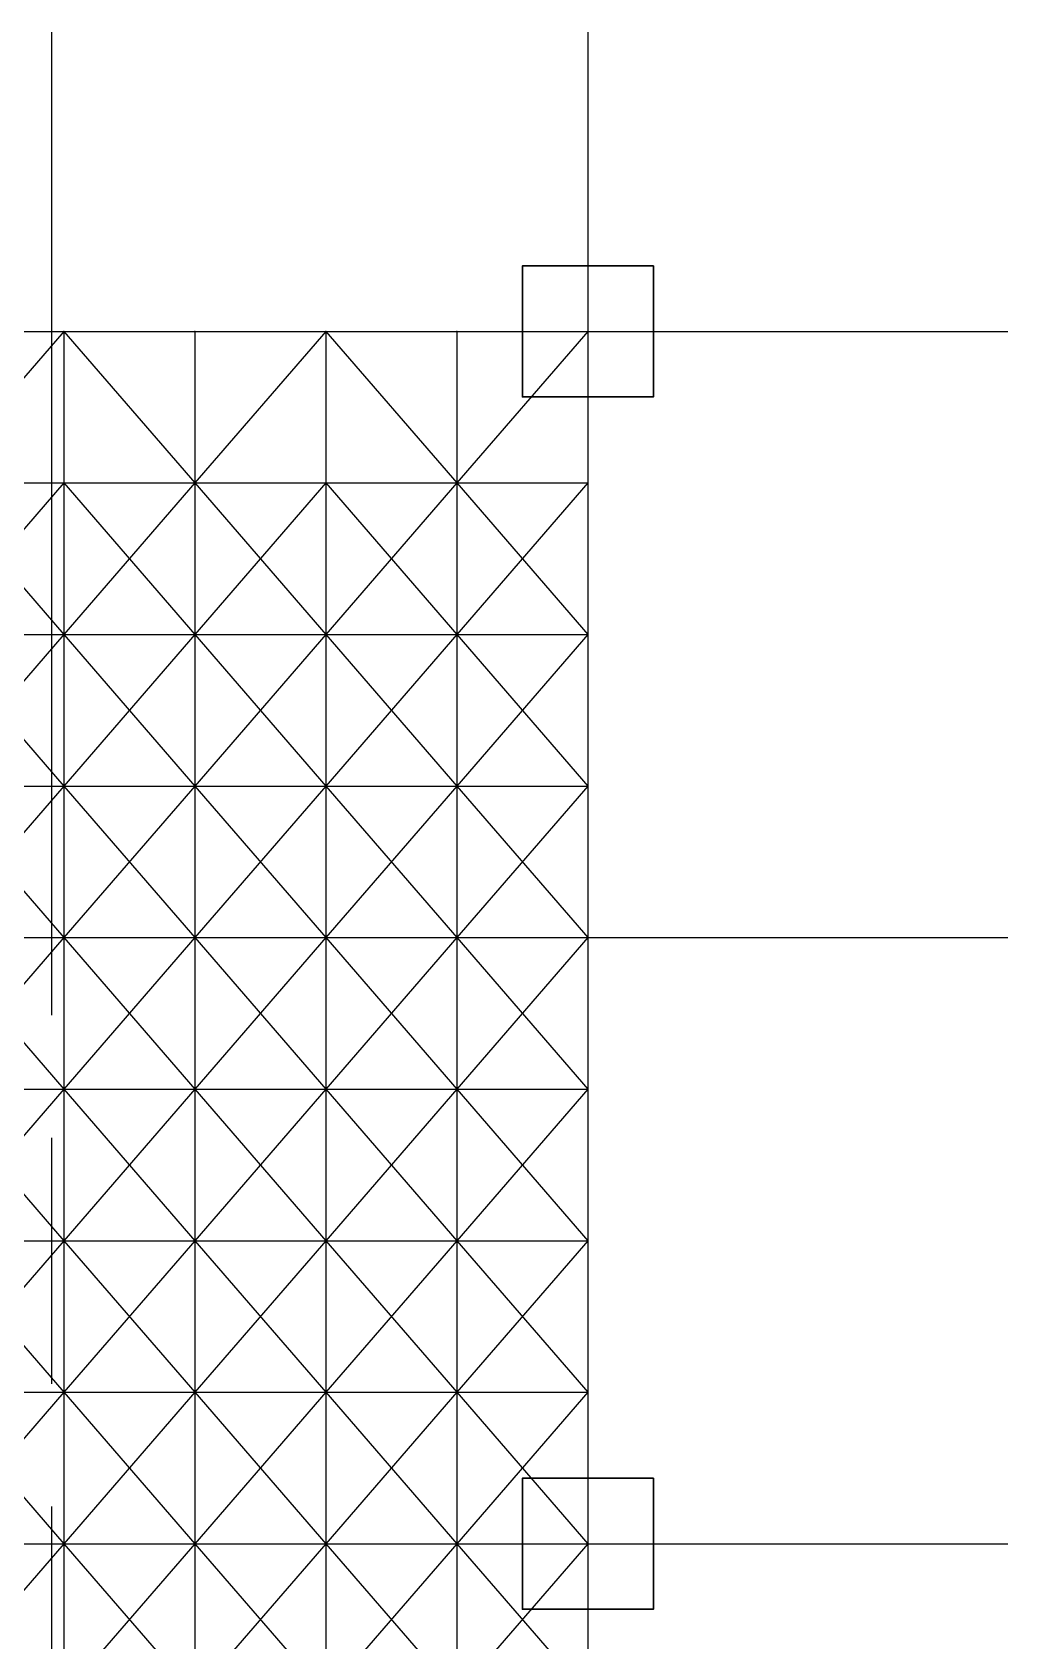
# Model space of a CAD drawing. Header units: millimetres. Extents: x -7.6 to 39, y -2.6 to 21.4.
# Drawn here: x 33.01 to 38.96, y 6.81 to 16.63 of the extents above; entities that cross this region are included whole.
import ezdxf

# ---------------------------------------------------------------- set-up
doc = ezdxf.new("R2010")
doc.units = ezdxf.units.MM
doc.linetypes.add('AM_ISO08W050x2', pattern=[9, 6, -0.75, 1.5, -0.75])
doc.layers.add('01_01_parede exterior', color=5, linetype='Continuous', lineweight=30)
for name, color, linetype in [('01_09_eixos', 124, 'AM_ISO08W050x2'), ('Bars', 7, 'Continuous'), ('Fixed Nodes', 7, 'Continuous'), ('Nodes', 7, 'Continuous')]:
    doc.layers.add(name, color=color, linetype=linetype)

msp = doc.modelspace()

# ---------------------------------------------------------------- linework, layer by layer
at = {"layer": '01_01_parede exterior'}
for points in [[(36.8, 15.2), (36, 15.2), (36, 14.4), (36.8, 14.4)], [(36.8, 7.8), (36, 7.8), (36, 7), (36.8, 7)]]:
    msp.add_lwpolyline(points, close=True, dxfattribs=at)
at = {"layer": '01_09_eixos'}
for p, q in [((33.125, 16.6268), (33.125, -2.1613)), ((36.4, 16.6268), (36.4, -2.1613)), ((-1.3982, 14.8), (38.9641, 14.8)), ((-1.3982, 7.4), (38.9641, 7.4))]:
    msp.add_line(p, q, dxfattribs=at)
msp.add_lwpolyline([(-1.3982, 11.1), (38.9641, 11.1)], dxfattribs=at)
at = {"layer": 'Bars'}
for points in [[(32.4, 14.8, 0), (33.2, 14.8, 0)], [(33.2, 14.8, 0), (32.4, 13.875, 0)], [(33.2, 14.8, 0), (32.4, 13.875, -0.8)], [(33.2, 14.8, 0), (33.2, 13.875, 0)], [(33.2, 14.8, 0), (34, 14.8, 0)], [(33.2, 14.8, 0), (33.2, 13.875, -0.8)], [(33.2, 14.8, 0), (34, 13.875, 0)], [(33.2, 14.8, 0), (34, 13.875, -0.8)], [(34, 14.8, 0), (34, 13.875, 0)], [(34, 14.8, 0), (34.8, 14.8, 0)], [(34, 14.8, 0), (34, 13.875, -0.8)], [(34.8, 14.8, 0), (34, 13.875, 0)], [(34.8, 14.8, 0), (34, 13.875, -0.8)], [(34.8, 14.8, 0), (34.8, 13.875, 0)], [(34.8, 14.8, 0), (35.6, 14.8, 0)], [(34.8, 14.8, 0), (34.8, 13.875, -0.8)], [(34.8, 14.8, 0), (35.6, 13.875, 0)], [(34.8, 14.8, 0), (35.6, 13.875, -0.8)], [(35.6, 14.8, 0), (35.6, 13.875, 0)], [(35.6, 14.8, 0), (36.4, 14.8, 0)], [(35.6, 14.8, 0), (35.6, 13.875, -0.8)], [(36.4, 14.8, 0), (35.6, 13.875, 0)], [(36.4, 14.8, 0), (35.6, 13.875, -0.8)], [(36.4, 14.8, 0), (36.4, 13.875, 0)], [(36.4, 14.8, 0), (36.4, 13.875, -0.8)], [(32.4, 13.875, 0), (33.2, 13.875, 0)], [(32.4, 13.875, -0.8), (33.2, 13.875, -0.8)], [(32.4, 13.875, -0.8), (33.2, 13.875, 0)], [(32.4, 13.875, 0), (33.2, 12.95, 0)], [(33.2, 13.875, -0.8), (32.4, 12.95, -0.8)], [(32.4, 13.875, -0.8), (33.2, 12.95, 0)], [(33.2, 13.875, 0), (33.2, 13.875, -0.8)], [(33.2, 13.875, 0), (33.2, 12.95, 0)], [(33.2, 13.875, -0.8), (33.2, 12.95, -0.8)], [(33.2, 13.875, 0), (34, 13.875, 0)], [(33.2, 13.875, -0.8), (34, 13.875, -0.8)], [(33.2, 13.875, 0), (34, 13.875, -0.8)], [(33.2, 13.875, -0.8), (33.2, 12.95, 0)], [(34, 13.875, 0), (33.2, 12.95, 0)], [(33.2, 13.875, -0.8), (34, 12.95, -0.8)], [(34, 13.875, -0.8), (33.2, 12.95, 0)], [(34, 13.875, 0), (34, 13.875, -0.8)], [(34, 13.875, 0), (34, 12.95, 0)], [(34, 13.875, -0.8), (34, 12.95, -0.8)], [(34, 13.875, 0), (34.8, 13.875, 0)], [(34, 13.875, -0.8), (34.8, 13.875, -0.8)], [(34, 13.875, -0.8), (34.8, 13.875, 0)], [(34, 13.875, -0.8), (34, 12.95, 0)], [(34, 13.875, 0), (34.8, 12.95, 0)], [(34.8, 13.875, -0.8), (34, 12.95, -0.8)], [(34, 13.875, -0.8), (34.8, 12.95, 0)], [(34.8, 13.875, 0), (34.8, 13.875, -0.8)], [(34.8, 13.875, 0), (34.8, 12.95, 0)], [(34.8, 13.875, -0.8), (34.8, 12.95, -0.8)], [(34.8, 13.875, 0), (35.6, 13.875, 0)], [(34.8, 13.875, -0.8), (35.6, 13.875, -0.8)], [(34.8, 13.875, 0), (35.6, 13.875, -0.8)], [(34.8, 13.875, -0.8), (34.8, 12.95, 0)], [(35.6, 13.875, 0), (34.8, 12.95, 0)], [(34.8, 13.875, -0.8), (35.6, 12.95, -0.8)], [(35.6, 13.875, -0.8), (34.8, 12.95, 0)], [(35.6, 13.875, 0), (35.6, 13.875, -0.8)], [(35.6, 13.875, 0), (35.6, 12.95, 0)], [(35.6, 13.875, -0.8), (35.6, 12.95, -0.8)], [(35.6, 13.875, 0), (36.4, 13.875, 0)], [(35.6, 13.875, -0.8), (36.4, 13.875, -0.8)], [(35.6, 13.875, -0.8), (36.4, 13.875, 0)], [(35.6, 13.875, -0.8), (35.6, 12.95, 0)], [(35.6, 13.875, 0), (36.4, 12.95, 0)], [(36.4, 13.875, -0.8), (35.6, 12.95, -0.8)], [(35.6, 13.875, -0.8), (36.4, 12.95, 0)], [(36.4, 13.875, 0), (36.4, 13.875, -0.8)], [(36.4, 13.875, 0), (36.4, 12.95, 0)], [(36.4, 13.875, -0.8), (36.4, 12.95, -0.8)], [(36.4, 13.875, -0.8), (36.4, 12.95, 0)], [(32.4, 12.95, 0), (33.2, 12.95, 0)], [(32.4, 12.95, -0.8), (33.2, 12.95, -0.8)], [(32.4, 12.95, -0.8), (33.2, 12.95, 0)], [(33.2, 12.95, 0), (32.4, 12.025, 0)], [(32.4, 12.95, -0.8), (33.2, 12.025, -0.8)], [(33.2, 12.95, 0), (32.4, 12.025, -0.8)], [(33.2, 12.95, 0), (33.2, 12.95, -0.8)], [(33.2, 12.95, 0), (33.2, 12.025, 0)], [(33.2, 12.95, -0.8), (33.2, 12.025, -0.8)], [(33.2, 12.95, 0), (34, 12.95, 0)], [(33.2, 12.95, -0.8), (34, 12.95, -0.8)], [(33.2, 12.95, 0), (34, 12.95, -0.8)], [(33.2, 12.95, 0), (33.2, 12.025, -0.8)], [(33.2, 12.95, 0), (34, 12.025, 0)], [(34, 12.95, -0.8), (33.2, 12.025, -0.8)], [(33.2, 12.95, 0), (34, 12.025, -0.8)], [(34, 12.95, 0), (34, 12.95, -0.8)], [(34, 12.95, 0), (34, 12.025, 0)], [(34, 12.95, -0.8), (34, 12.025, -0.8)], [(34, 12.95, 0), (34.8, 12.95, 0)], [(34, 12.95, -0.8), (34.8, 12.95, -0.8)], [(34, 12.95, -0.8), (34.8, 12.95, 0)], [(34, 12.95, 0), (34, 12.025, -0.8)], [(34.8, 12.95, 0), (34, 12.025, 0)], [(34, 12.95, -0.8), (34.8, 12.025, -0.8)], [(34.8, 12.95, 0), (34, 12.025, -0.8)], [(34.8, 12.95, 0), (34.8, 12.95, -0.8)], [(34.8, 12.95, 0), (34.8, 12.025, 0)], [(34.8, 12.95, -0.8), (34.8, 12.025, -0.8)], [(34.8, 12.95, 0), (35.6, 12.95, 0)], [(34.8, 12.95, -0.8), (35.6, 12.95, -0.8)], [(34.8, 12.95, 0), (35.6, 12.95, -0.8)], [(34.8, 12.95, 0), (34.8, 12.025, -0.8)], [(34.8, 12.95, 0), (35.6, 12.025, 0)], [(35.6, 12.95, -0.8), (34.8, 12.025, -0.8)], [(34.8, 12.95, 0), (35.6, 12.025, -0.8)], [(35.6, 12.95, 0), (35.6, 12.95, -0.8)], [(35.6, 12.95, 0), (35.6, 12.025, 0)], [(35.6, 12.95, -0.8), (35.6, 12.025, -0.8)], [(35.6, 12.95, 0), (36.4, 12.95, 0)], [(35.6, 12.95, -0.8), (36.4, 12.95, -0.8)], [(35.6, 12.95, -0.8), (36.4, 12.95, 0)], [(35.6, 12.95, 0), (35.6, 12.025, -0.8)], [(36.4, 12.95, 0), (35.6, 12.025, 0)], [(35.6, 12.95, -0.8), (36.4, 12.025, -0.8)], [(36.4, 12.95, 0), (35.6, 12.025, -0.8)], [(36.4, 12.95, 0), (36.4, 12.95, -0.8)], [(36.4, 12.95, 0), (36.4, 12.025, 0)], [(36.4, 12.95, -0.8), (36.4, 12.025, -0.8)], [(36.4, 12.95, 0), (36.4, 12.025, -0.8)], [(32.4, 12.025, 0), (33.2, 12.025, 0)], [(32.4, 12.025, -0.8), (33.2, 12.025, -0.8)], [(32.4, 12.025, -0.8), (33.2, 12.025, 0)], [(32.4, 12.025, 0), (33.2, 11.1, 0)], [(33.2, 12.025, -0.8), (32.4, 11.1, -0.8)], [(32.4, 12.025, -0.8), (33.2, 11.1, 0)], [(33.2, 12.025, 0), (33.2, 12.025, -0.8)], [(33.2, 12.025, 0), (33.2, 11.1, 0)], [(33.2, 12.025, -0.8), (33.2, 11.1, -0.8)], [(33.2, 12.025, 0), (34, 12.025, 0)], [(33.2, 12.025, -0.8), (34, 12.025, -0.8)], [(33.2, 12.025, 0), (34, 12.025, -0.8)], [(33.2, 12.025, -0.8), (33.2, 11.1, 0)], [(34, 12.025, 0), (33.2, 11.1, 0)], [(33.2, 12.025, -0.8), (34, 11.1, -0.8)], [(34, 12.025, -0.8), (33.2, 11.1, 0)], [(34, 12.025, 0), (34, 12.025, -0.8)], [(34, 12.025, 0), (34, 11.1, 0)], [(34, 12.025, -0.8), (34, 11.1, -0.8)], [(34, 12.025, 0), (34.8, 12.025, 0)], [(34, 12.025, -0.8), (34.8, 12.025, -0.8)], [(34, 12.025, -0.8), (34.8, 12.025, 0)], [(34, 12.025, -0.8), (34, 11.1, 0)], [(34, 12.025, 0), (34.8, 11.1, 0)], [(34.8, 12.025, -0.8), (34, 11.1, -0.8)], [(34, 12.025, -0.8), (34.8, 11.1, 0)], [(34.8, 12.025, 0), (34.8, 12.025, -0.8)], [(34.8, 12.025, 0), (34.8, 11.1, 0)], [(34.8, 12.025, -0.8), (34.8, 11.1, -0.8)], [(34.8, 12.025, 0), (35.6, 12.025, 0)], [(34.8, 12.025, -0.8), (35.6, 12.025, -0.8)], [(34.8, 12.025, 0), (35.6, 12.025, -0.8)], [(34.8, 12.025, -0.8), (34.8, 11.1, 0)], [(35.6, 12.025, 0), (34.8, 11.1, 0)], [(34.8, 12.025, -0.8), (35.6, 11.1, -0.8)], [(35.6, 12.025, -0.8), (34.8, 11.1, 0)], [(35.6, 12.025, 0), (35.6, 12.025, -0.8)], [(35.6, 12.025, 0), (35.6, 11.1, 0)], [(35.6, 12.025, -0.8), (35.6, 11.1, -0.8)], [(35.6, 12.025, 0), (36.4, 12.025, 0)], [(35.6, 12.025, -0.8), (36.4, 12.025, -0.8)], [(35.6, 12.025, -0.8), (36.4, 12.025, 0)], [(35.6, 12.025, -0.8), (35.6, 11.1, 0)], [(35.6, 12.025, 0), (36.4, 11.1, 0)], [(36.4, 12.025, -0.8), (35.6, 11.1, -0.8)], [(35.6, 12.025, -0.8), (36.4, 11.1, 0)], [(36.4, 12.025, 0), (36.4, 12.025, -0.8)], [(36.4, 12.025, 0), (36.4, 11.1, 0)], [(36.4, 12.025, -0.8), (36.4, 11.1, -0.8)], [(36.4, 12.025, -0.8), (36.4, 11.1, 0)], [(32.4, 11.1, 0), (33.2, 11.1, 0)], [(32.4, 11.1, -0.8), (33.2, 11.1, -0.8)], [(32.4, 11.1, -0.8), (33.2, 11.1, 0)], [(33.2, 11.1, 0), (32.4, 10.175, 0)], [(32.4, 11.1, -0.8), (33.2, 10.175, -0.8)], [(33.2, 11.1, 0), (32.4, 10.175, -0.8)], [(33.2, 11.1, 0), (33.2, 11.1, -0.8)], [(33.2, 11.1, 0), (33.2, 10.175, 0)], [(33.2, 11.1, -0.8), (33.2, 10.175, -0.8)], [(33.2, 11.1, 0), (34, 11.1, 0)], [(33.2, 11.1, -0.8), (34, 11.1, -0.8)], [(33.2, 11.1, 0), (34, 11.1, -0.8)], [(33.2, 11.1, 0), (33.2, 10.175, -0.8)], [(33.2, 11.1, 0), (34, 10.175, 0)], [(34, 11.1, -0.8), (33.2, 10.175, -0.8)], [(33.2, 11.1, 0), (34, 10.175, -0.8)], [(34, 11.1, 0), (34, 11.1, -0.8)], [(34, 11.1, 0), (34, 10.175, 0)], [(34, 11.1, -0.8), (34, 10.175, -0.8)], [(34, 11.1, 0), (34.8, 11.1, 0)], [(34, 11.1, -0.8), (34.8, 11.1, -0.8)], [(34, 11.1, -0.8), (34.8, 11.1, 0)], [(34, 11.1, 0), (34, 10.175, -0.8)], [(34.8, 11.1, 0), (34, 10.175, 0)], [(34, 11.1, -0.8), (34.8, 10.175, -0.8)], [(34.8, 11.1, 0), (34, 10.175, -0.8)], [(34.8, 11.1, 0), (34.8, 11.1, -0.8)], [(34.8, 11.1, 0), (34.8, 10.175, 0)], [(34.8, 11.1, -0.8), (34.8, 10.175, -0.8)], [(34.8, 11.1, 0), (35.6, 11.1, 0)], [(34.8, 11.1, -0.8), (35.6, 11.1, -0.8)], [(34.8, 11.1, 0), (35.6, 11.1, -0.8)], [(34.8, 11.1, 0), (34.8, 10.175, -0.8)], [(34.8, 11.1, 0), (35.6, 10.175, 0)], [(35.6, 11.1, -0.8), (34.8, 10.175, -0.8)], [(34.8, 11.1, 0), (35.6, 10.175, -0.8)], [(35.6, 11.1, 0), (35.6, 11.1, -0.8)], [(35.6, 11.1, 0), (35.6, 10.175, 0)], [(35.6, 11.1, -0.8), (35.6, 10.175, -0.8)], [(35.6, 11.1, 0), (36.4, 11.1, 0)], [(35.6, 11.1, -0.8), (36.4, 11.1, -0.8)], [(35.6, 11.1, -0.8), (36.4, 11.1, 0)], [(35.6, 11.1, 0), (35.6, 10.175, -0.8)], [(36.4, 11.1, 0), (35.6, 10.175, 0)], [(35.6, 11.1, -0.8), (36.4, 10.175, -0.8)], [(36.4, 11.1, 0), (35.6, 10.175, -0.8)], [(36.4, 11.1, 0), (36.4, 11.1, -0.8)], [(36.4, 11.1, 0), (36.4, 10.175, 0)], [(36.4, 11.1, -0.8), (36.4, 10.175, -0.8)], [(36.4, 11.1, 0), (36.4, 10.175, -0.8)], [(32.4, 10.175, 0), (33.2, 10.175, 0)], [(32.4, 10.175, -0.8), (33.2, 10.175, -0.8)], [(32.4, 10.175, -0.8), (33.2, 10.175, 0)], [(32.4, 10.175, 0), (33.2, 9.25, 0)], [(33.2, 10.175, -0.8), (32.4, 9.25, -0.8)], [(32.4, 10.175, -0.8), (33.2, 9.25, 0)], [(33.2, 10.175, 0), (33.2, 10.175, -0.8)], [(33.2, 10.175, 0), (33.2, 9.25, 0)], [(33.2, 10.175, -0.8), (33.2, 9.25, -0.8)], [(33.2, 10.175, 0), (34, 10.175, 0)], [(33.2, 10.175, -0.8), (34, 10.175, -0.8)], [(33.2, 10.175, 0), (34, 10.175, -0.8)], [(33.2, 10.175, -0.8), (33.2, 9.25, 0)], [(34, 10.175, 0), (33.2, 9.25, 0)], [(33.2, 10.175, -0.8), (34, 9.25, -0.8)], [(34, 10.175, -0.8), (33.2, 9.25, 0)], [(34, 10.175, 0), (34, 10.175, -0.8)], [(34, 10.175, 0), (34, 9.25, 0)], [(34, 10.175, -0.8), (34, 9.25, -0.8)], [(34, 10.175, 0), (34.8, 10.175, 0)], [(34, 10.175, -0.8), (34.8, 10.175, -0.8)], [(34, 10.175, -0.8), (34.8, 10.175, 0)], [(34, 10.175, -0.8), (34, 9.25, 0)], [(34, 10.175, 0), (34.8, 9.25, 0)], [(34.8, 10.175, -0.8), (34, 9.25, -0.8)], [(34, 10.175, -0.8), (34.8, 9.25, 0)], [(34.8, 10.175, 0), (34.8, 10.175, -0.8)], [(34.8, 10.175, 0), (34.8, 9.25, 0)], [(34.8, 10.175, -0.8), (34.8, 9.25, -0.8)], [(34.8, 10.175, 0), (35.6, 10.175, 0)], [(34.8, 10.175, -0.8), (35.6, 10.175, -0.8)], [(34.8, 10.175, 0), (35.6, 10.175, -0.8)], [(34.8, 10.175, -0.8), (34.8, 9.25, 0)], [(35.6, 10.175, 0), (34.8, 9.25, 0)], [(34.8, 10.175, -0.8), (35.6, 9.25, -0.8)], [(35.6, 10.175, -0.8), (34.8, 9.25, 0)], [(35.6, 10.175, 0), (35.6, 10.175, -0.8)], [(35.6, 10.175, 0), (35.6, 9.25, 0)], [(35.6, 10.175, -0.8), (35.6, 9.25, -0.8)], [(35.6, 10.175, 0), (36.4, 10.175, 0)], [(35.6, 10.175, -0.8), (36.4, 10.175, -0.8)], [(35.6, 10.175, -0.8), (36.4, 10.175, 0)], [(35.6, 10.175, -0.8), (35.6, 9.25, 0)], [(35.6, 10.175, 0), (36.4, 9.25, 0)], [(36.4, 10.175, -0.8), (35.6, 9.25, -0.8)], [(35.6, 10.175, -0.8), (36.4, 9.25, 0)], [(36.4, 10.175, 0), (36.4, 10.175, -0.8)], [(36.4, 10.175, 0), (36.4, 9.25, 0)], [(36.4, 10.175, -0.8), (36.4, 9.25, -0.8)], [(36.4, 10.175, -0.8), (36.4, 9.25, 0)], [(32.4, 9.25, 0), (33.2, 9.25, 0)], [(32.4, 9.25, -0.8), (33.2, 9.25, -0.8)], [(32.4, 9.25, -0.8), (33.2, 9.25, 0)], [(33.2, 9.25, 0), (32.4, 8.325, 0)], [(32.4, 9.25, -0.8), (33.2, 8.325, -0.8)], [(33.2, 9.25, 0), (32.4, 8.325, -0.8)], [(33.2, 9.25, 0), (33.2, 9.25, -0.8)], [(33.2, 9.25, 0), (33.2, 8.325, 0)], [(33.2, 9.25, -0.8), (33.2, 8.325, -0.8)], [(33.2, 9.25, 0), (34, 9.25, 0)], [(33.2, 9.25, -0.8), (34, 9.25, -0.8)], [(33.2, 9.25, 0), (34, 9.25, -0.8)], [(33.2, 9.25, 0), (33.2, 8.325, -0.8)], [(33.2, 9.25, 0), (34, 8.325, 0)], [(34, 9.25, -0.8), (33.2, 8.325, -0.8)], [(33.2, 9.25, 0), (34, 8.325, -0.8)], [(34, 9.25, 0), (34, 9.25, -0.8)], [(34, 9.25, 0), (34, 8.325, 0)], [(34, 9.25, -0.8), (34, 8.325, -0.8)], [(34, 9.25, 0), (34.8, 9.25, 0)], [(34, 9.25, -0.8), (34.8, 9.25, -0.8)], [(34, 9.25, -0.8), (34.8, 9.25, 0)], [(34, 9.25, 0), (34, 8.325, -0.8)], [(34.8, 9.25, 0), (34, 8.325, 0)], [(34, 9.25, -0.8), (34.8, 8.325, -0.8)], [(34.8, 9.25, 0), (34, 8.325, -0.8)], [(34.8, 9.25, 0), (34.8, 9.25, -0.8)], [(34.8, 9.25, 0), (34.8, 8.325, 0)], [(34.8, 9.25, -0.8), (34.8, 8.325, -0.8)], [(34.8, 9.25, 0), (35.6, 9.25, 0)], [(34.8, 9.25, -0.8), (35.6, 9.25, -0.8)], [(34.8, 9.25, 0), (35.6, 9.25, -0.8)], [(34.8, 9.25, 0), (34.8, 8.325, -0.8)], [(34.8, 9.25, 0), (35.6, 8.325, 0)], [(35.6, 9.25, -0.8), (34.8, 8.325, -0.8)], [(34.8, 9.25, 0), (35.6, 8.325, -0.8)], [(35.6, 9.25, 0), (35.6, 9.25, -0.8)], [(35.6, 9.25, 0), (35.6, 8.325, 0)], [(35.6, 9.25, -0.8), (35.6, 8.325, -0.8)], [(35.6, 9.25, 0), (36.4, 9.25, 0)], [(35.6, 9.25, -0.8), (36.4, 9.25, -0.8)], [(35.6, 9.25, -0.8), (36.4, 9.25, 0)], [(35.6, 9.25, 0), (35.6, 8.325, -0.8)], [(36.4, 9.25, 0), (35.6, 8.325, 0)], [(35.6, 9.25, -0.8), (36.4, 8.325, -0.8)], [(36.4, 9.25, 0), (35.6, 8.325, -0.8)], [(36.4, 9.25, 0), (36.4, 9.25, -0.8)], [(36.4, 9.25, 0), (36.4, 8.325, 0)], [(36.4, 9.25, -0.8), (36.4, 8.325, -0.8)], [(36.4, 9.25, 0), (36.4, 8.325, -0.8)], [(32.4, 8.325, 0), (33.2, 8.325, 0)], [(32.4, 8.325, -0.8), (33.2, 8.325, -0.8)], [(32.4, 8.325, -0.8), (33.2, 8.325, 0)], [(32.4, 8.325, 0), (33.2, 7.4, 0)], [(33.2, 8.325, -0.8), (32.4, 7.4, -0.8)], [(32.4, 8.325, -0.8), (33.2, 7.4, 0)], [(33.2, 8.325, 0), (33.2, 8.325, -0.8)], [(33.2, 8.325, 0), (33.2, 7.4, 0)], [(33.2, 8.325, -0.8), (33.2, 7.4, -0.8)], [(33.2, 8.325, 0), (34, 8.325, 0)], [(33.2, 8.325, -0.8), (34, 8.325, -0.8)], [(33.2, 8.325, 0), (34, 8.325, -0.8)], [(33.2, 8.325, -0.8), (33.2, 7.4, 0)], [(34, 8.325, 0), (33.2, 7.4, 0)], [(33.2, 8.325, -0.8), (34, 7.4, -0.8)], [(34, 8.325, -0.8), (33.2, 7.4, 0)], [(34, 8.325, 0), (34, 8.325, -0.8)], [(34, 8.325, 0), (34, 7.4, 0)], [(34, 8.325, -0.8), (34, 7.4, -0.8)], [(34, 8.325, 0), (34.8, 8.325, 0)], [(34, 8.325, -0.8), (34.8, 8.325, -0.8)], [(34, 8.325, -0.8), (34.8, 8.325, 0)], [(34, 8.325, -0.8), (34, 7.4, 0)], [(34, 8.325, 0), (34.8, 7.4, 0)], [(34.8, 8.325, -0.8), (34, 7.4, -0.8)], [(34, 8.325, -0.8), (34.8, 7.4, 0)], [(34.8, 8.325, 0), (34.8, 8.325, -0.8)], [(34.8, 8.325, 0), (34.8, 7.4, 0)], [(34.8, 8.325, -0.8), (34.8, 7.4, -0.8)], [(34.8, 8.325, 0), (35.6, 8.325, 0)], [(34.8, 8.325, -0.8), (35.6, 8.325, -0.8)], [(34.8, 8.325, 0), (35.6, 8.325, -0.8)], [(34.8, 8.325, -0.8), (34.8, 7.4, 0)], [(35.6, 8.325, 0), (34.8, 7.4, 0)], [(34.8, 8.325, -0.8), (35.6, 7.4, -0.8)], [(35.6, 8.325, -0.8), (34.8, 7.4, 0)], [(35.6, 8.325, 0), (35.6, 8.325, -0.8)], [(35.6, 8.325, 0), (35.6, 7.4, 0)], [(35.6, 8.325, -0.8), (35.6, 7.4, -0.8)], [(35.6, 8.325, 0), (36.4, 8.325, 0)], [(35.6, 8.325, -0.8), (36.4, 8.325, -0.8)], [(35.6, 8.325, -0.8), (36.4, 8.325, 0)], [(35.6, 8.325, -0.8), (35.6, 7.4, 0)], [(35.6, 8.325, 0), (36.4, 7.4, 0)], [(36.4, 8.325, -0.8), (35.6, 7.4, -0.8)], [(35.6, 8.325, -0.8), (36.4, 7.4, 0)], [(36.4, 8.325, 0), (36.4, 8.325, -0.8)], [(36.4, 8.325, 0), (36.4, 7.4, 0)], [(36.4, 8.325, -0.8), (36.4, 7.4, -0.8)], [(36.4, 8.325, -0.8), (36.4, 7.4, 0)], [(32.4, 7.4, 0), (33.2, 7.4, 0)], [(32.4, 7.4, -0.8), (33.2, 7.4, -0.8)], [(32.4, 7.4, -0.8), (33.2, 7.4, 0)], [(33.2, 7.4, 0), (32.4, 6.475, 0)], [(33.2, 7.4, 0), (32.4, 6.475, -0.8)], [(33.2, 7.4, 0), (33.2, 7.4, -0.8)], [(33.2, 7.4, 0), (33.2, 6.475, 0)], [(33.2, 7.4, -0.8), (33.2, 6.475, -0.8)], [(33.2, 7.4, 0), (34, 7.4, 0)], [(33.2, 7.4, -0.8), (34, 7.4, -0.8)], [(33.2, 7.4, 0), (34, 7.4, -0.8)], [(33.2, 7.4, 0), (33.2, 6.475, -0.8)], [(33.2, 7.4, 0), (34, 6.475, 0)], [(34, 7.4, -0.8), (33.2, 6.475, -0.8)], [(33.2, 7.4, 0), (34, 6.475, -0.8)], [(34, 7.4, 0), (34, 7.4, -0.8)], [(34, 7.4, 0), (34, 6.475, 0)], [(34, 7.4, -0.8), (34, 6.475, -0.8)], [(34, 7.4, 0), (34.8, 7.4, 0)], [(34, 7.4, -0.8), (34.8, 7.4, -0.8)], [(34, 7.4, -0.8), (34.8, 7.4, 0)], [(34, 7.4, 0), (34, 6.475, -0.8)], [(34.8, 7.4, 0), (34, 6.475, 0)], [(34, 7.4, -0.8), (34.8, 6.475, -0.8)], [(34.8, 7.4, 0), (34, 6.475, -0.8)], [(34.8, 7.4, 0), (34.8, 7.4, -0.8)], [(34.8, 7.4, 0), (34.8, 6.475, 0)], [(34.8, 7.4, -0.8), (34.8, 6.475, -0.8)], [(34.8, 7.4, 0), (35.6, 7.4, 0)], [(34.8, 7.4, -0.8), (35.6, 7.4, -0.8)], [(34.8, 7.4, 0), (35.6, 7.4, -0.8)], [(34.8, 7.4, 0), (34.8, 6.475, -0.8)], [(34.8, 7.4, 0), (35.6, 6.475, 0)], [(35.6, 7.4, -0.8), (34.8, 6.475, -0.8)], [(34.8, 7.4, 0), (35.6, 6.475, -0.8)], [(35.6, 7.4, 0), (35.6, 7.4, -0.8)], [(35.6, 7.4, 0), (35.6, 6.475, 0)], [(35.6, 7.4, -0.8), (35.6, 6.475, -0.8)], [(35.6, 7.4, 0), (36.4, 7.4, 0)], [(35.6, 7.4, -0.8), (36.4, 7.4, -0.8)], [(35.6, 7.4, -0.8), (36.4, 7.4, 0)], [(35.6, 7.4, 0), (35.6, 6.475, -0.8)], [(36.4, 7.4, 0), (35.6, 6.475, 0)], [(35.6, 7.4, -0.8), (36.4, 6.475, -0.8)], [(36.4, 7.4, 0), (35.6, 6.475, -0.8)], [(36.4, 7.4, 0), (36.4, 7.4, -0.8)], [(36.4, 7.4, 0), (36.4, 6.475, 0)], [(36.4, 7.4, -0.8), (36.4, 6.475, -0.8)], [(36.4, 7.4, 0), (36.4, 6.475, -0.8)]]:
    msp.add_polyline3d(points, dxfattribs=at)
at = {"layer": 'Fixed Nodes'}
for p in [(36.4, 14.8), (36.4, 7.4)]:
    msp.add_point(p, dxfattribs=at)
at = {"layer": 'Nodes'}
for p in [(33.2, 14.8), (34, 14.8), (34.8, 14.8), (35.6, 14.8), (33.2, 13.875), (33.2, 13.875, -0.8), (34, 13.875), (34, 13.875, -0.8), (34.8, 13.875), (34.8, 13.875, -0.8), (35.6, 13.875), (35.6, 13.875, -0.8), (36.4, 13.875), (36.4, 13.875, -0.8), (33.2, 12.95), (33.2, 12.95, -0.8), (34, 12.95), (34, 12.95, -0.8), (34.8, 12.95), (34.8, 12.95, -0.8), (35.6, 12.95), (35.6, 12.95, -0.8), (36.4, 12.95), (36.4, 12.95, -0.8), (33.2, 12.025), (33.2, 12.025, -0.8), (34, 12.025), (34, 12.025, -0.8), (34.8, 12.025), (34.8, 12.025, -0.8), (35.6, 12.025), (35.6, 12.025, -0.8), (36.4, 12.025), (36.4, 12.025, -0.8), (33.2, 11.1), (33.2, 11.1, -0.8), (34, 11.1), (34, 11.1, -0.8), (34.8, 11.1), (34.8, 11.1, -0.8), (35.6, 11.1), (35.6, 11.1, -0.8), (36.4, 11.1), (36.4, 11.1, -0.8), (33.2, 10.175), (33.2, 10.175, -0.8), (34, 10.175), (34, 10.175, -0.8), (34.8, 10.175), (34.8, 10.175, -0.8), (35.6, 10.175), (35.6, 10.175, -0.8), (36.4, 10.175), (36.4, 10.175, -0.8), (33.2, 9.25), (33.2, 9.25, -0.8), (34, 9.25), (34, 9.25, -0.8), (34.8, 9.25), (34.8, 9.25, -0.8), (35.6, 9.25), (35.6, 9.25, -0.8), (36.4, 9.25), (36.4, 9.25, -0.8), (33.2, 8.325), (33.2, 8.325, -0.8), (34, 8.325), (34, 8.325, -0.8), (34.8, 8.325), (34.8, 8.325, -0.8), (35.6, 8.325), (35.6, 8.325, -0.8), (36.4, 8.325), (36.4, 8.325, -0.8), (33.2, 7.4), (33.2, 7.4, -0.8), (34, 7.4), (34, 7.4, -0.8), (34.8, 7.4), (34.8, 7.4, -0.8), (35.6, 7.4), (35.6, 7.4, -0.8), (36.4, 7.4, -0.8)]:
    msp.add_point(p, dxfattribs=at)

doc.saveas('drawing.dxf')
